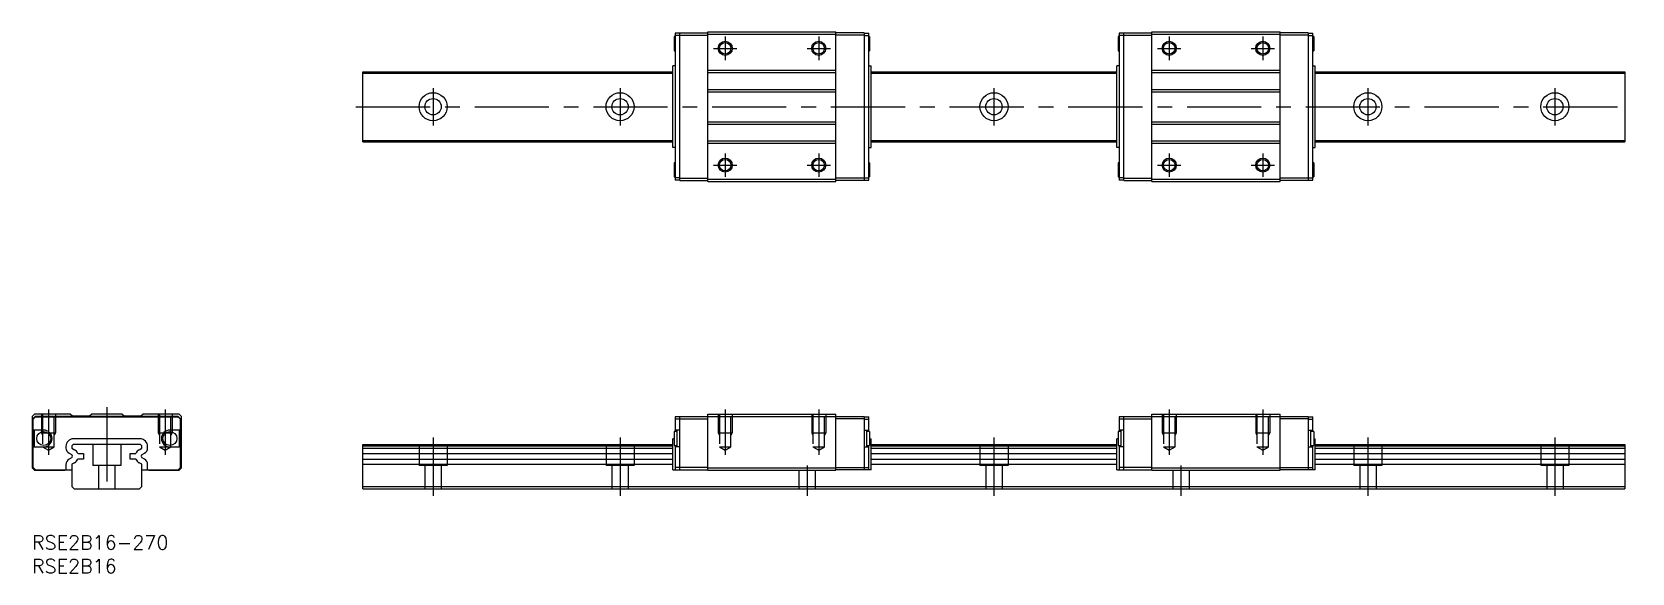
# Model space of a CAD drawing. Extents: x 0 to 342, y -8 to 108.
import ezdxf

# ---------------------------------------------------------------- set-up
doc = ezdxf.new("R2010")
doc.units = 0
doc.header["$LTSCALE"] = 0.5
doc.linetypes.add('CENTER', pattern=[50.8, 31.75, -6.35, 6.35, -6.35])
doc.linetypes.add('DASHED', pattern=[19.05, 12.7, -6.35])
for name, color, linetype in [('MSM_CENTER', 1, 'CENTER'), ('MSM_CONTINUOUS', 7, 'CONTINUOUS'), ('MSM_DASHED', 4, 'DASHED'), ('MSM_NARROW', 5, 'CONTINUOUS'), ('MSM_PART_NUMBER', 7, 'CONTINUOUS')]:
    doc.layers.add(name, color=color, linetype=linetype)
doc.styles.get("Standard").update_dxf_attribs({"font": 'txt.shx', "height": 1, "bigfont": 'bigfont.shx'})

# ---------------------------------------------------------------- blocks, each defined once
blk = doc.blocks.new('*U48')
at = {"layer": 'MSM_PART_NUMBER'}
blk.add_text('RSE2B16-270', height=3, dxfattribs=at).set_placement((0, -3))
blk = doc.blocks.new('*U49')
at = {"layer": 'MSM_PART_NUMBER'}
blk.add_text('RSE2B16', height=3, dxfattribs=at).set_placement((0, -8))

msp = doc.modelspace()

# ---------------------------------------------------------------- linework, layer by layer
at = {"layer": 'MSM_CENTER'}
for p, q in [((148.31, 106.82), (148.31, 101.82)), ((168.31, 106.82), (168.31, 101.82)), ((243.31, 106.82), (243.31, 101.82)), ((263.31, 106.82), (263.31, 101.82)), ((145.81, 104.32), (150.81, 104.32)), ((165.81, 104.32), (170.81, 104.32)), ((240.81, 104.32), (245.81, 104.32)), ((260.81, 104.32), (265.81, 104.32)), ((85.81, 95.82), (85.81, 87.82)), ((125.81, 95.82), (125.81, 87.82)), ((205.81, 95.82), (205.81, 87.82)), ((285.81, 95.82), (285.81, 87.82)), ((325.81, 95.82), (325.81, 87.82)), ((69.31, 91.82), (342.31, 91.82)), ((145.81, 79.32), (150.81, 79.32)), ((148.31, 81.82), (148.31, 76.82)), ((165.81, 79.32), (170.81, 79.32)), ((168.31, 81.82), (168.31, 76.82)), ((240.81, 79.32), (245.81, 79.32)), ((243.31, 81.82), (243.31, 76.82)), ((260.81, 79.32), (265.81, 79.32)), ((263.31, 81.82), (263.31, 76.82)), ((16, 27.5), (16, 8.5)), ((3.5, 27), (3.5, 17.29)), ((28.5, 27), (28.5, 17.29)), ((148.31, 27), (148.31, 17.29)), ((168.31, 27), (168.31, 17.29)), ((243.31, 27), (243.31, 17.29)), ((263.31, 27), (263.31, 17.29)), ((85.81, 21), (85.81, 8.5)), ((125.81, 21), (125.81, 8.5)), ((205.81, 21), (205.81, 8.5)), ((285.81, 21), (285.81, 8.5)), ((325.81, 21), (325.81, 8.5)), ((165.81, 15), (165.81, 8.5)), ((245.81, 15), (245.81, 8.5))]:
    msp.add_line(p, q, dxfattribs=at)
at = {"layer": 'MSM_CONTINUOUS'}
for p, q in [((137.41, 106.82), (137.41, 103.82)), ((137.61, 106.82), (137.41, 106.82)), ((137.61, 107.57), (137.61, 76.07)), ((138.61, 107.57), (137.61, 107.57)), ((138.61, 107.07), (137.61, 107.07)), ((138.61, 76.02), (138.61, 107.62)), ((138.61, 107.62), (144.61, 107.62)), ((138.61, 107.12), (144.61, 107.12)), ((144.61, 75.82), (144.61, 107.82)), ((144.61, 107.82), (172.01, 107.82)), ((144.61, 107.32), (172.01, 107.32)), ((172.01, 75.82), (172.01, 107.82)), ((178.01, 107.62), (172.01, 107.62)), ((178.01, 107.12), (172.01, 107.12)), ((178.01, 107.62), (178.01, 76.02)), ((178.01, 107.57), (179.01, 107.57)), ((178.01, 107.07), (179.01, 107.07)), ((179.01, 76.07), (179.01, 107.57)), ((179.21, 106.82), (179.01, 106.82)), ((179.21, 106.82), (179.21, 103.82)), ((232.41, 106.82), (232.41, 103.82)), ((232.61, 106.82), (232.41, 106.82)), ((232.61, 107.57), (232.61, 76.07)), ((233.61, 107.57), (232.61, 107.57)), ((233.61, 107.07), (232.61, 107.07)), ((233.61, 76.02), (233.61, 107.62)), ((233.61, 107.62), (239.61, 107.62)), ((233.61, 107.12), (239.61, 107.12)), ((239.61, 75.82), (239.61, 107.82)), ((239.61, 107.82), (267.01, 107.82)), ((239.61, 107.32), (267.01, 107.32)), ((267.01, 75.82), (267.01, 107.82)), ((273.01, 107.62), (267.01, 107.62)), ((273.01, 107.12), (267.01, 107.12)), ((273.01, 107.62), (273.01, 76.02)), ((273.01, 107.57), (274.01, 107.57)), ((273.01, 107.07), (274.01, 107.07)), ((274.01, 76.07), (274.01, 107.57)), ((274.21, 106.82), (274.01, 106.82)), ((274.21, 106.82), (274.21, 103.82)), ((137.41, 103.82), (137.61, 103.82)), ((179.01, 103.82), (179.21, 103.82)), ((232.41, 103.82), (232.61, 103.82)), ((274.01, 103.82), (274.21, 103.82)), ((70.81, 84.32), (70.81, 99.32)), ((70.81, 99.32), (137.11, 99.32)), ((137.11, 83.09), (137.11, 100.55)), ((137.61, 100.55), (137.11, 100.55)), ((144.61, 99.62), (172.01, 99.62)), ((179.01, 100.55), (179.51, 100.55)), ((179.51, 83.09), (179.51, 100.55)), ((179.51, 99.32), (232.11, 99.32)), ((232.11, 83.09), (232.11, 100.55)), ((232.61, 100.55), (232.11, 100.55)), ((239.61, 99.62), (267.01, 99.62)), ((274.01, 100.55), (274.51, 100.55)), ((274.51, 83.09), (274.51, 100.55)), ((274.51, 99.32), (340.81, 99.32)), ((340.81, 99.32), (340.81, 84.32)), ((70.81, 99.02), (137.11, 99.02)), ((144.61, 99.12), (172.01, 99.12)), ((179.51, 99.02), (232.11, 99.02)), ((239.61, 99.12), (267.01, 99.12)), ((274.51, 99.02), (340.81, 99.02)), ((144.61, 95.52), (172.01, 95.52)), ((144.61, 95.02), (172.01, 95.02)), ((239.61, 95.52), (267.01, 95.52)), ((239.61, 95.02), (267.01, 95.02)), ((144.61, 88.62), (172.01, 88.62)), ((144.61, 88.12), (172.01, 88.12)), ((239.61, 88.62), (267.01, 88.62)), ((239.61, 88.12), (267.01, 88.12)), ((70.81, 84.62), (137.11, 84.62)), ((70.81, 84.32), (137.11, 84.32)), ((137.61, 83.09), (137.11, 83.09)), ((144.61, 84.52), (172.01, 84.52)), ((144.61, 84.02), (172.01, 84.02)), ((179.01, 83.09), (179.51, 83.09)), ((179.51, 84.62), (232.11, 84.62)), ((179.51, 84.32), (232.11, 84.32)), ((232.61, 83.09), (232.11, 83.09)), ((239.61, 84.52), (267.01, 84.52)), ((239.61, 84.02), (267.01, 84.02)), ((274.01, 83.09), (274.51, 83.09)), ((274.51, 84.62), (340.81, 84.62)), ((274.51, 84.32), (340.81, 84.32)), ((137.41, 79.82), (137.41, 76.82)), ((137.61, 79.82), (137.41, 79.82)), ((179.21, 79.82), (179.01, 79.82)), ((179.21, 79.82), (179.21, 76.82)), ((232.41, 79.82), (232.41, 76.82)), ((232.61, 79.82), (232.41, 79.82)), ((274.21, 79.82), (274.01, 79.82)), ((274.21, 79.82), (274.21, 76.82)), ((137.41, 76.82), (137.61, 76.82)), ((138.61, 76.57), (137.61, 76.57)), ((138.61, 76.07), (137.61, 76.07)), ((138.61, 76.52), (144.61, 76.52)), ((138.61, 76.02), (144.61, 76.02)), ((144.61, 76.32), (172.01, 76.32)), ((144.61, 75.82), (172.01, 75.82)), ((178.01, 76.52), (172.01, 76.52)), ((178.01, 76.02), (172.01, 76.02)), ((178.01, 76.57), (179.01, 76.57)), ((178.01, 76.07), (179.01, 76.07)), ((179.01, 76.82), (179.21, 76.82)), ((232.41, 76.82), (232.61, 76.82)), ((233.61, 76.57), (232.61, 76.57)), ((233.61, 76.07), (232.61, 76.07)), ((233.61, 76.52), (239.61, 76.52)), ((233.61, 76.02), (239.61, 76.02)), ((239.61, 76.32), (267.01, 76.32)), ((239.61, 75.82), (267.01, 75.82)), ((273.01, 76.52), (267.01, 76.52)), ((273.01, 76.02), (267.01, 76.02)), ((273.01, 76.57), (274.01, 76.57)), ((273.01, 76.07), (274.01, 76.07)), ((274.01, 76.82), (274.21, 76.82)), ((0.5, 26), (0, 25.5)), ((0, 25.5), (0, 14.5)), ((0.7, 25.5), (0.2, 25)), ((0.2, 25), (0.2, 14.6)), ((0.25, 24.9), (0.75, 25.4)), ((0.25, 22.6), (0.25, 24.9)), ((8.2, 26), (0.5, 26)), ((31.3, 25.5), (0.7, 25.5)), ((0.75, 25.4), (31.25, 25.4)), ((8.7, 25.55), (8.2, 26)), ((12.3, 25.55), (8.7, 25.55)), ((12.8, 26), (12.3, 25.55)), ((19.2, 26), (12.8, 26)), ((19.7, 25.55), (19.2, 26)), ((23.3, 25.55), (19.7, 25.55)), ((23.8, 26), (23.3, 25.55)), ((31.5, 26), (23.8, 26)), ((31.25, 25.4), (31.75, 24.9)), ((31.8, 25), (31.3, 25.5)), ((32, 25.5), (31.5, 26)), ((31.75, 24.9), (31.75, 22.6)), ((31.8, 14.6), (31.8, 25)), ((32, 14.5), (32, 25.5)), ((137.61, 25.4), (137.61, 22.3)), ((138.61, 25.4), (137.61, 25.4)), ((138.61, 24.9), (137.61, 24.9)), ((138.61, 14.1), (138.61, 25.5)), ((138.61, 25.5), (178.01, 25.5)), ((138.61, 25), (144.61, 25)), ((144.61, 14), (144.61, 26)), ((144.61, 26), (172.01, 26)), ((172.01, 14), (172.01, 26)), ((178.01, 25), (172.01, 25)), ((178.01, 25.5), (178.01, 14.1)), ((178.01, 25.4), (179.01, 25.4)), ((178.01, 24.9), (179.01, 24.9)), ((179.01, 22.3), (179.01, 25.4)), ((232.61, 25.4), (232.61, 22.3)), ((233.61, 25.4), (232.61, 25.4)), ((233.61, 24.9), (232.61, 24.9)), ((233.61, 14.1), (233.61, 25.5)), ((233.61, 25.5), (273.01, 25.5)), ((233.61, 25), (239.61, 25)), ((239.61, 14), (239.61, 26)), ((239.61, 26), (267.01, 26)), ((267.01, 14), (267.01, 26)), ((273.01, 25), (267.01, 25)), ((273.01, 25.5), (273.01, 14.1)), ((273.01, 25.4), (274.01, 25.4)), ((273.01, 24.9), (274.01, 24.9)), ((274.01, 22.3), (274.01, 25.4)), ((2.5, 22.6), (0.25, 22.6)), ((0.45, 22.6), (0.45, 19)), ((23.13, 20.73), (8.87, 20.73)), ((31.75, 22.6), (29.5, 22.6)), ((31.55, 19), (31.55, 22.6)), ((137.11, 14.1), (137.11, 20.73)), ((137.41, 20.73), (137.11, 20.73)), ((138.01, 22.3), (137.41, 22.3)), ((137.41, 22.3), (137.41, 19.3)), ((138.61, 22.6), (137.61, 22.6)), ((138.01, 19), (138.01, 22.6)), ((178.01, 22.6), (179.01, 22.6)), ((178.61, 19), (178.61, 22.6)), ((179.21, 22.3), (178.61, 22.3)), ((179.21, 22.3), (179.21, 19.3)), ((179.21, 20.73), (179.51, 20.73)), ((179.51, 14.1), (179.51, 20.73)), ((232.11, 14.1), (232.11, 20.73)), ((232.41, 20.73), (232.11, 20.73)), ((233.01, 22.3), (232.41, 22.3)), ((232.41, 22.3), (232.41, 19.3)), ((233.61, 22.6), (232.61, 22.6)), ((233.01, 19), (233.01, 22.6)), ((273.01, 22.6), (274.01, 22.6)), ((273.61, 19), (273.61, 22.6)), ((274.21, 22.3), (273.61, 22.3)), ((274.21, 22.3), (274.21, 19.3)), ((274.21, 20.73), (274.51, 20.73)), ((274.51, 14.1), (274.51, 20.73)), ((0.25, 19), (2.5, 19)), ((0.25, 14.6), (0.25, 19)), ((7.27, 19.13), (7.27, 18.76)), ((7.92, 17.64), (8.43, 17.35)), ((8.8, 19.5), (8.5, 19.2)), ((8.5, 19.2), (8.5, 18.72)), ((8.5, 18.72), (9.06, 18.4)), ((23.2, 19.5), (8.8, 19.5)), ((9.78, 17.6), (11, 17.6)), ((11, 17.6), (11, 16.4)), ((21, 16.4), (21, 17.6)), ((21, 17.6), (22.22, 17.6)), ((22.94, 18.4), (23.5, 18.72)), ((23.5, 19.2), (23.2, 19.5)), ((23.5, 18.72), (23.5, 19.2)), ((23.57, 17.35), (24.08, 17.64)), ((24.73, 18.76), (24.73, 19.13)), ((29.5, 19), (31.75, 19)), ((31.75, 19), (31.75, 14.6)), ((70.81, 19.5), (137.11, 19.5)), ((70.81, 10), (70.81, 19.5)), ((70.81, 19.2), (137.11, 19.2)), ((70.81, 18.72), (137.11, 18.72)), ((70.81, 17.6), (137.11, 17.6)), ((137.41, 19.3), (138.01, 19.3)), ((137.61, 19.3), (137.61, 14.1)), ((138.61, 19), (137.61, 19)), ((178.01, 19), (179.01, 19)), ((178.61, 19.3), (179.21, 19.3)), ((179.01, 14.1), (179.01, 19.3)), ((179.51, 19.5), (232.11, 19.5)), ((179.51, 19.2), (232.11, 19.2)), ((179.51, 18.72), (232.11, 18.72)), ((179.51, 17.6), (232.11, 17.6)), ((232.41, 19.3), (233.01, 19.3)), ((232.61, 19.3), (232.61, 14.1)), ((233.61, 19), (232.61, 19)), ((273.01, 19), (274.01, 19)), ((273.61, 19.3), (274.21, 19.3)), ((274.01, 14.1), (274.01, 19.3)), ((274.51, 19.5), (340.81, 19.5)), ((274.51, 19.2), (340.81, 19.2)), ((274.51, 18.72), (340.81, 18.72)), ((274.51, 17.6), (340.81, 17.6)), ((340.81, 19.5), (340.81, 10)), ((0, 14.5), (0.5, 14)), ((0.2, 14.6), (0.7, 14.1)), ((0.75, 14.1), (0.25, 14.6)), ((0.5, 14), (7.03, 14)), ((0.7, 14.1), (8.5, 14.1)), ((7.03, 14), (7.24, 14.1)), ((7.27, 15.24), (7.27, 14.1)), ((8.43, 16.65), (7.92, 16.36)), ((9.06, 15.6), (8.5, 15.28)), ((8.5, 15.28), (8.5, 10.5)), ((11, 16.4), (9.78, 16.4)), ((22.22, 16.4), (21, 16.4)), ((23.5, 15.28), (22.94, 15.6)), ((23.5, 10.5), (23.5, 15.28)), ((23.5, 14.1), (31.3, 14.1)), ((24.08, 16.36), (23.57, 16.65)), ((24.73, 14.1), (24.73, 15.24)), ((24.76, 14.1), (24.97, 14)), ((24.97, 14), (31.5, 14)), ((31.75, 14.6), (31.25, 14.1)), ((31.3, 14.1), (31.8, 14.6)), ((31.5, 14), (32, 14.5)), ((70.81, 16.4), (137.11, 16.4)), ((70.81, 15.28), (137.11, 15.28)), ((137.11, 14.1), (144.56, 14.1)), ((144.61, 14.6), (137.61, 14.6)), ((144.56, 14.1), (144.56, 14.15)), ((144.56, 14.15), (144.61, 14.15)), ((144.61, 14.5), (172.01, 14.5)), ((144.61, 14), (172.01, 14)), ((172.01, 14.6), (179.01, 14.6)), ((172.06, 14.15), (172.01, 14.15)), ((172.06, 14.15), (172.06, 14.1)), ((179.51, 14.1), (172.06, 14.1)), ((179.51, 16.4), (232.11, 16.4)), ((179.51, 15.28), (232.11, 15.28)), ((232.11, 14.1), (239.56, 14.1)), ((239.61, 14.6), (232.61, 14.6)), ((239.56, 14.1), (239.56, 14.15)), ((239.56, 14.15), (239.61, 14.15)), ((239.61, 14.5), (267.01, 14.5)), ((239.61, 14), (267.01, 14)), ((267.01, 14.6), (274.01, 14.6)), ((267.06, 14.15), (267.01, 14.15)), ((267.06, 14.15), (267.06, 14.1)), ((274.51, 14.1), (267.06, 14.1)), ((274.51, 16.4), (340.81, 16.4)), ((274.51, 15.28), (340.81, 15.28)), ((8.5, 10.5), (9, 10)), ((23, 10), (23.5, 10.5)), ((70.81, 10.5), (340.81, 10.5)), ((9, 10), (23, 10)), ((70.81, 10), (340.81, 10))]:
    msp.add_line(p, q, dxfattribs=at)
for centre, radius in [((148.31, 104.32), 1.23), ((168.31, 104.32), 1.23), ((243.31, 104.32), 1.23), ((263.31, 104.32), 1.23), ((85.81, 91.82), 3), ((85.81, 91.82), 1.75), ((125.81, 91.82), 3), ((125.81, 91.82), 1.75), ((205.81, 91.82), 3), ((205.81, 91.82), 1.75), ((285.81, 91.82), 3), ((285.81, 91.82), 1.75), ((325.81, 91.82), 3), ((325.81, 91.82), 1.75), ((148.31, 79.32), 1.23), ((168.31, 79.32), 1.23), ((243.31, 79.32), 1.23), ((263.31, 79.32), 1.23), ((2.5, 20.8), 1.5), ((29.5, 20.8), 1.5)]:
    msp.add_circle(centre, radius, dxfattribs=at)
for centre, radius, start, end in [((2.5, 20.8), 1.8, 270, 90), ((8.87, 19.13), 1.6, 90, 180), ((23.13, 19.13), 1.6, 0, 90), ((29.5, 20.8), 1.8, 90, 270), ((8.57, 18.76), 1.3, 180, 239.9972), ((8.23, 17), 0.4, 300.0028, 59.9972), ((8.19, 16.88), 1.75, 24.1151, 60.0008), ((23.81, 16.88), 1.75, 119.9992, 155.8849), ((23.77, 17), 0.4, 120.0028, 239.9972), ((23.43, 18.76), 1.3, 300.0028, 0), ((8.57, 15.24), 1.3, 120.0028, 180), ((8.19, 17.11), 1.75, 299.9992, 335.8849), ((23.81, 17.11), 1.75, 204.1151, 240.0008), ((23.43, 15.24), 1.3, 0, 59.9972)]:
    msp.add_arc(centre, radius, start, end, dxfattribs=at)
at = {"layer": 'MSM_DASHED'}
for p, q in [((2, 26), (2, 22)), ((2.27, 26), (2.27, 19)), ((4.73, 19), (4.73, 26)), ((5, 26), (5, 22)), ((27, 26), (27, 22)), ((27.27, 26), (27.27, 19)), ((29.73, 19), (29.73, 26)), ((30, 26), (30, 22)), ((146.81, 26), (146.81, 22)), ((147.08, 26), (147.08, 19)), ((149.54, 19), (149.54, 26)), ((149.81, 26), (149.81, 22)), ((166.81, 26), (166.81, 22)), ((167.08, 26), (167.08, 19)), ((169.54, 19), (169.54, 26)), ((169.81, 26), (169.81, 22)), ((241.81, 26), (241.81, 22)), ((242.08, 26), (242.08, 19)), ((244.54, 19), (244.54, 26)), ((244.81, 26), (244.81, 22)), ((261.81, 26), (261.81, 22)), ((262.08, 26), (262.08, 19)), ((264.54, 19), (264.54, 26)), ((264.81, 26), (264.81, 22)), ((2, 22), (5, 22)), ((2, 22), (2.27, 21.53)), ((5, 22), (4.73, 21.53)), ((27, 22), (30, 22)), ((27, 22), (27.27, 21.53)), ((30, 22), (29.73, 21.53)), ((146.81, 22), (149.81, 22)), ((146.81, 22), (147.08, 21.53)), ((149.81, 22), (149.54, 21.53)), ((166.81, 22), (169.81, 22)), ((166.81, 22), (167.08, 21.53)), ((169.81, 22), (169.54, 21.53)), ((241.81, 22), (244.81, 22)), ((241.81, 22), (242.08, 21.53)), ((244.81, 22), (244.54, 21.53)), ((261.81, 22), (264.81, 22)), ((261.81, 22), (262.08, 21.53)), ((264.81, 22), (264.54, 21.53)), ((2.27, 19), (3.5, 18.29)), ((2.27, 19), (4.73, 19)), ((3.5, 18.29), (4.73, 19)), ((13, 19.5), (13, 15)), ((19, 19.5), (19, 15)), ((27.27, 19), (28.5, 18.29)), ((27.27, 19), (29.73, 19)), ((28.5, 18.29), (29.73, 19)), ((82.81, 19.5), (82.81, 15)), ((88.81, 19.5), (88.81, 15)), ((122.81, 19.5), (122.81, 15)), ((128.81, 19.5), (128.81, 15)), ((147.08, 19), (148.31, 18.29)), ((147.08, 19), (149.54, 19)), ((148.31, 18.29), (149.54, 19)), ((167.08, 19), (168.31, 18.29)), ((167.08, 19), (169.54, 19)), ((168.31, 18.29), (169.54, 19)), ((202.81, 19.5), (202.81, 15)), ((208.81, 19.5), (208.81, 15)), ((242.08, 19), (243.31, 18.29)), ((242.08, 19), (244.54, 19)), ((243.31, 18.29), (244.54, 19)), ((262.08, 19), (263.31, 18.29)), ((262.08, 19), (264.54, 19)), ((263.31, 18.29), (264.54, 19)), ((282.81, 19.5), (282.81, 15)), ((288.81, 19.5), (288.81, 15)), ((322.81, 19.5), (322.81, 15)), ((328.81, 19.5), (328.81, 15)), ((19, 15), (13, 15)), ((14.25, 15), (14.25, 10)), ((17.75, 15), (17.75, 10)), ((88.81, 15), (82.81, 15)), ((84.06, 15), (84.06, 10)), ((87.56, 15), (87.56, 10)), ((128.81, 15), (122.81, 15)), ((124.06, 15), (124.06, 10)), ((127.56, 15), (127.56, 10)), ((164.06, 14), (164.06, 10)), ((167.56, 14), (167.56, 10)), ((208.81, 15), (202.81, 15)), ((204.06, 15), (204.06, 10)), ((207.56, 15), (207.56, 10)), ((244.06, 14), (244.06, 10)), ((247.56, 14), (247.56, 10)), ((288.81, 15), (282.81, 15)), ((284.06, 15), (284.06, 10)), ((287.56, 15), (287.56, 10)), ((328.81, 15), (322.81, 15)), ((324.06, 15), (324.06, 10)), ((327.56, 15), (327.56, 10))]:
    msp.add_line(p, q, dxfattribs=at)
at = {"layer": 'MSM_NARROW'}
for centre in [(148.31, 104.32), (168.31, 104.32), (243.31, 104.32), (263.31, 104.32), (148.31, 79.32), (168.31, 79.32), (243.31, 79.32), (263.31, 79.32)]:
    msp.add_circle(centre, 1.5, dxfattribs=at)

# ---------------------------------------------------------------- block references
at = {"layer": 'MSM_CONTINUOUS'}
for name in ['*U48', '*U49']:
    msp.add_blockref(name, (0, 0), dxfattribs=at)

doc.saveas('drawing.dxf')
